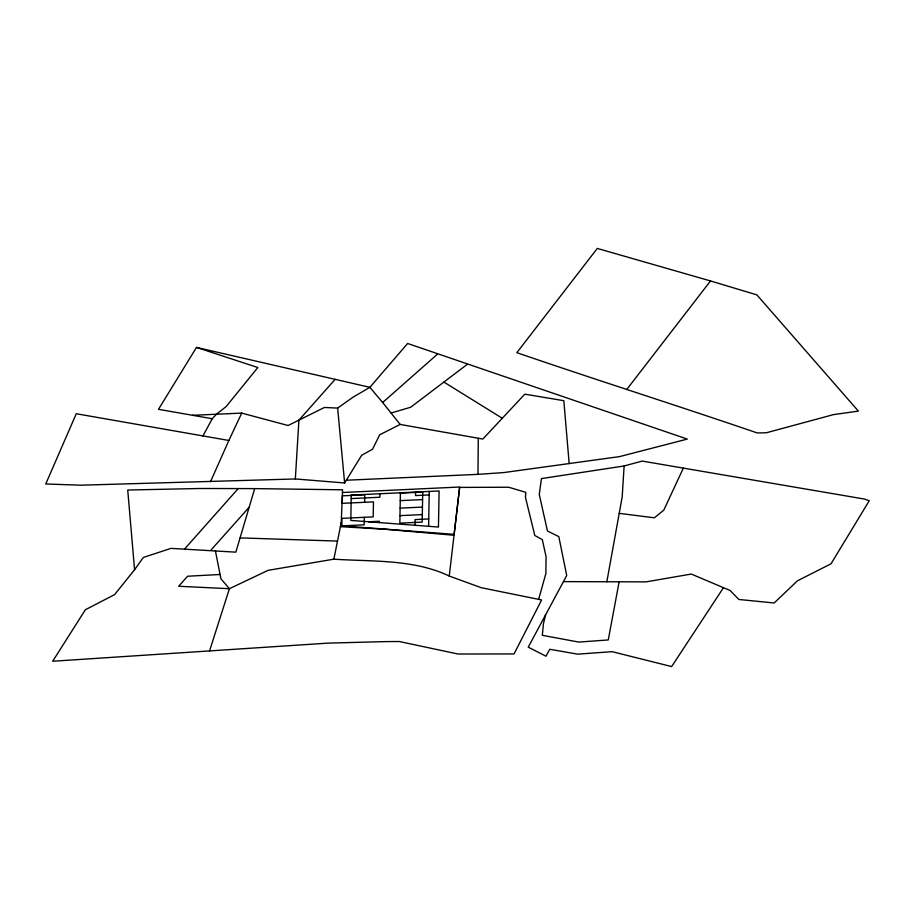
<?xml version="1.0" encoding="UTF-8"?>
<svg xmlns="http://www.w3.org/2000/svg" width="915" height="915" viewBox="0 0 915 915"><rect width="100%" height="100%" fill="white"/><g stroke="black" fill="none" stroke-linecap="round" stroke-linejoin="round"><path stroke-width="1.37" d="M346.293 480.238L477.973 474.359L478.271 438.251M364.307 517.307L364.17 524.821L341.844 525.862L341.981 518.359L373.183 516.895L373.457 501.889L342.256 503.341L342.393 495.839L364.73 494.798L364.593 502.301M379.348 522.579L379.37 521.264L368.608 521.767M379.885 493.745L379.817 497.245L351.2 498.584M414.998 525.279L415.101 519.594L428.746 518.954M415.616 492.076L415.547 495.575L429.192 494.935M428.609 526.308L429.249 491.447M477.973 474.359L503.765 472.575L619.512 456.619L687.279 439.086L407.621 343.48L369.866 387.331L353.076 397.167L337.646 408.101L324.413 407.472L288.111 425.509L241.72 413.1L228.853 440.47L76.265 413.729L45.75 483.978L81.035 485.19L295.339 478.957L298.919 420.179L335.153 379.336M723.479 587.682L671.633 666.577L612.089 651.663L577.685 654.156L549.732 649.273L546.026 656.227L528.241 647.168L563.446 581.62L646.082 581.871L691.305 574.048L730.159 590.518L738.84 599.474L774.182 602.974L797.457 580.808L831.026 563.8L869.25 500.734L864.275 499.03L642.204 461.08L624.133 465.975L622.189 496.937L606.839 581.757M220.058 574.483L187.632 576.233L178.665 586.263L229.413 588.711L268.106 570.331L333.861 559.179L341.249 522.591M342.462 492.499L459.673 487.02L454.137 534.349L341.112 525.805L342.565 489.8L254.69 488.61L235.841 552.157L170.979 548.371L143.346 557.452L134.585 569.725L114.604 594.601L85.358 609.767L52.681 661.248L328.142 643.119L385.615 641.609L399.283 641.518L458.003 654.019L514.058 653.939L541.611 599.954L481.153 587.682L449.254 576.038L459.627 487.409L508.683 487.238L525.828 492.339L525.45 497.325L534.806 535.504L542.321 539.621L546.061 556.629L545.866 573.591L538.638 599.348M619.135 581.791L608.258 639.94L578.76 642.078L542.321 635.307L543.441 623.778L545.603 614.777M209.524 651L229.413 588.711L220.904 578.783L215.357 550.613M210.484 481.77L228.853 440.47M683.345 468.114L663.787 510.124L654.374 517.81L619.215 513.361M563.446 581.62L566.717 575.489L558.802 536.613L547.456 530.997L539.278 494.523L541.44 478.591L624.133 465.975M202.947 435.929L212.234 418.738L216.741 413.969L226.199 406.523L257.836 367.533L196.485 347.414L158.489 409.325L212.234 418.738M295.339 478.957L344.623 482.96L361.654 455.293L372.554 449.231L379.656 434.808L400.164 424.434L482.846 439.051L524.821 394.171L563.823 400.69L569.164 463.562M626.718 389.516L710.52 280.951L756.865 294.87L858.373 411.11L833.382 414.644L766.347 432.772L757.288 432.955C677.34 405.597 596.809 380.125 516.838 352.675L597.301 248.422L710.52 280.951M184.544 549.057L238.22 488.576M210.702 550.373L249.223 507.207M400.164 424.434L382.664 402.52L437.381 354.242M467.233 364.376L410.663 407.255L391.048 413.02M192.562 415.296L241.72 413.1M400.255 500.631L422.593 499.59M400.118 508.134L422.456 507.093M399.981 515.648L422.307 514.596M254.69 488.61L199.459 488.496L127.723 490.028L134.585 569.725M240.199 537.894L337.418 541.085M333.861 559.179C372.485 561.753 413.397 558.974 449.254 576.038M340.197 526.663L385.467 529.27L454.023 535.264M196.485 347.414L369.866 387.331L382.664 402.52M443.912 382.07L502.289 418.269M337.646 408.101L344.623 482.96M351.269 495.084L350.8 520.429L438.445 527.051L439.109 490.978L351.269 495.084M400.393 493.128L399.844 523.151L422.17 522.11L422.73 492.087L400.393 493.128"/></g></svg>
